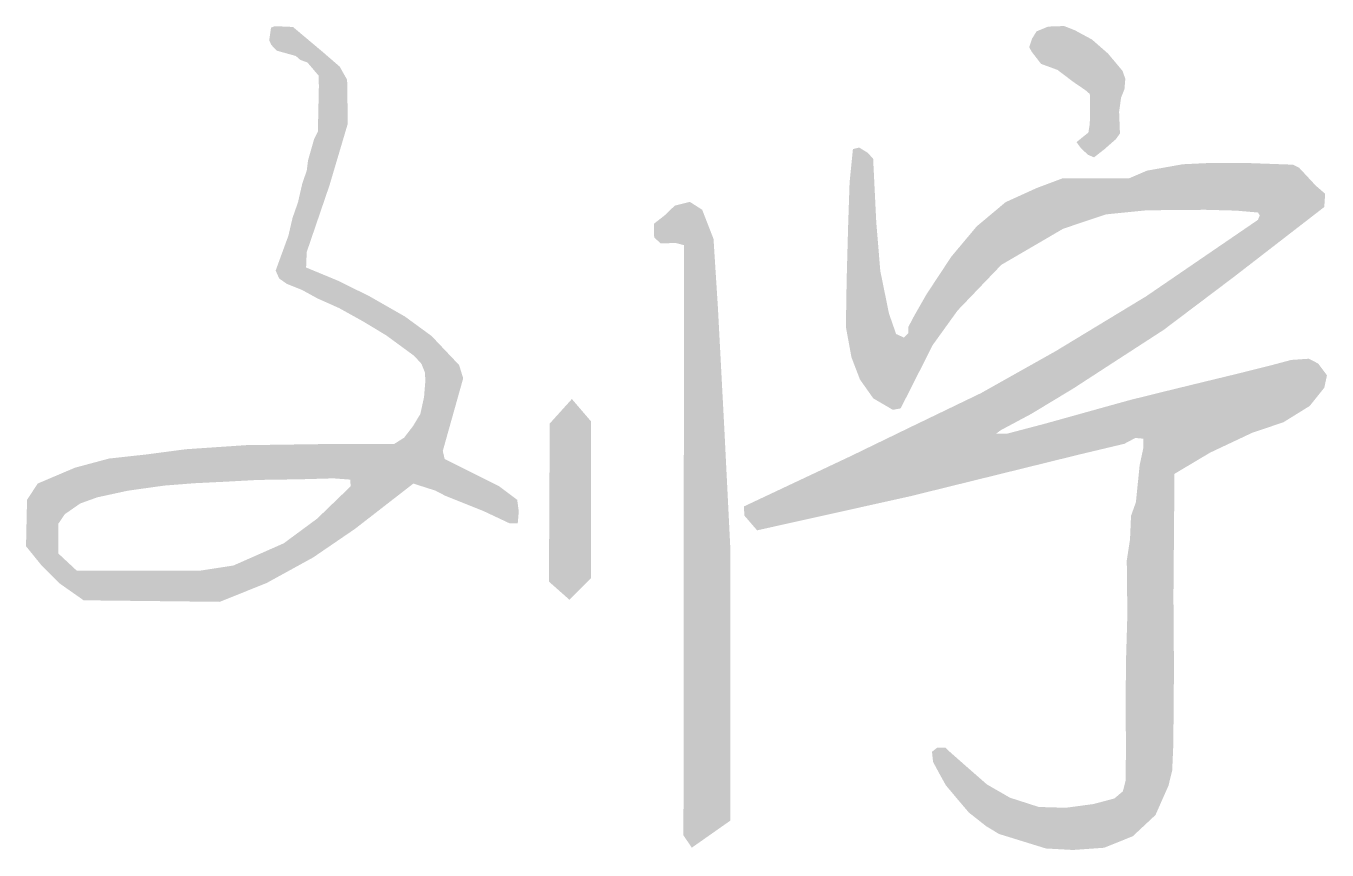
# Model space of a CAD drawing. Extents: x 1109697 to 1467097, y -139975 to 53891.
# Drawn here: x 1190912 to 1191731, y -127640 to -127122 of the extents above; entities that cross this region are included whole.
import ezdxf

# ---------------------------------------------------------------- set-up
doc = ezdxf.new("R2010")
doc.units = 0
doc.header["$LTSCALE"] = 1000
doc.header["$MEASUREMENT"] = 0
doc.layers.add('COLU_DE', color=7, linetype='Continuous')
doc.layers.add('PUB_TEXT', color=7, linetype='Continuous')

# ---------------------------------------------------------------- blocks, each defined once
blk = doc.blocks.new('图签01')
at = {"layer": 'COLU_DE'}
h = blk.add_hatch(color=256, dxfattribs=at)
h.paths.add_polyline_path([(1796175.01, 94473.71), (1796189.31, 94515.57), (1796200.87, 94554.52), (1796200.44, 94582.09), (1796195.73, 94590.37), (1796184.64, 94599.94), (1796171.04, 94611.36), (1796166.34, 94615.29), (1796154.86, 94615.79), (1796152.52, 94614.83), (1796151.92, 94610.61), (1796151.39, 94606.9), (1796152.72, 94603.99), (1796156.14, 94600.37), (1796159.76, 94599.37), (1796164.04, 94598.18), (1796168.11, 94597.05), (1796171.01, 94594.55), (1796175.43, 94592.94), (1796179.05, 94588.72), (1796182.49, 94584.7), (1796182.66, 94578.08), (1796182.46, 94568.84), (1796182.26, 94559.79), (1796182.13, 94553.57), (1796182.04, 94549.56), (1796179.65, 94544.74), (1796178.44, 94540.52), (1796176.8, 94534.79), (1796175.82, 94531.34), (1796175.02, 94524.91), (1796172.26, 94516.96), (1796169.5, 94504.95), (1796166.09, 94495.21), (1796163.49, 94484.01), (1796159.75, 94473.79), (1796157.31, 94467.11), (1796155.47, 94462.06), (1796157.64, 94457.07), (1796162.51, 94453.66), (1796172.01, 94449.87), (1796181.86, 94444.47), (1796195.29, 94438.49), (1796210.03, 94430.32), (1796225.07, 94421.27), (1796236.6, 94412.81), (1796242.67, 94408.36), (1796247.26, 94403.33), (1796249.44, 94397.78), (1796249.67, 94392.6), (1796248.85, 94382.43), (1796246.51, 94371.79), (1796241.83, 94364.07), (1796236.33, 94356.94), (1796229.9, 94352.85), (1796182.96, 94352.84), (1796136.74, 94352.2), (1796098.87, 94349.63), (1796074.08, 94346.36), (1796050.65, 94343.79), (1796029.14, 94338.02), (1796005.71, 94328.07), (1795998.97, 94317.81), (1795998.33, 94288.61), (1796007.96, 94276.74), (1796019.51, 94265.19), (1796034.6, 94254.6), (1796120.3, 94253.64), (1796149.83, 94265.51), (1796179.04, 94281.55), (1796205.36, 94299.52), (1796226.86, 94316.2), (1796242.12, 94328.04), (1796256.07, 94323.58), (1796262.25, 94320.35), (1796286.33, 94310.72), (1796302.7, 94303.02), (1796307.83, 94303.02), (1796308.48, 94310.4), (1796307.51, 94317.78), (1796295.96, 94326.44), (1796275.41, 94336.71), (1796261.81, 94343.51), (1796260.65, 94348.58), (1796273.49, 94394.25), (1796270.93, 94402.59), (1796253.59, 94420.88), (1796236.9, 94433.07), (1796214.44, 94445.91), (1796194.74, 94455.64), (1796174.62, 94463.97)])
h.paths.add_polyline_path([(1796171.14, 94330.73), (1796191.78, 94331.32), (1796202.4, 94330.53), (1796202.66, 94326.32), (1796198.27, 94322.08), (1796181.56, 94305.97), (1796160.52, 94290.44), (1796128.87, 94276.49), (1796108.42, 94273.34), (1796030.37, 94273.15), (1796018.77, 94283.96), (1796018.57, 94302.62), (1796022.65, 94308.71), (1796032.5, 94315.54), (1796043.11, 94319.36), (1796062.41, 94323.56), (1796085.43, 94326.78), (1796104.48, 94328.26), (1796123.23, 94329.18), (1796144.4, 94330.33)], flags=16)
h.paths.add_polyline_path([(1796353.84, 94367.3), (1796341.9, 94381.23), (1796327.97, 94365.81), (1796327.47, 94266.36), (1796340.4, 94254.92), (1796353.84, 94268.35)])
h.paths.add_polyline_path([(1796437.96, 94360.54), (1796433.8, 94439.03), (1796431.05, 94481.96), (1796423.92, 94500.29), (1796416.15, 94505.25), (1796406.66, 94502.88), (1796400.4, 94496.84), (1796393.49, 94491.45), (1796393.71, 94482.82), (1796397.81, 94479.15), (1796407.3, 94479.37), (1796412.49, 94478.02), (1796412.14, 94106.68), (1796417.4, 94098.99), (1796441.65, 94116.02), (1796441.56, 94288.78)])
h.paths.add_polyline_path([(1796689.65, 94353.07), (1796696.53, 94356.73), (1796701.5, 94356.29), (1796701.65, 94350.73), (1796699.27, 94339.64), (1796696.9, 94316.31), (1796693.83, 94307.7), (1796693.21, 94292.96), (1796691.16, 94279.65), (1796691.53, 94245.55), (1796690.67, 94216.31), (1796690.39, 94183.91), (1796690.7, 94163.15), (1796690.37, 94140.95), (1796688.7, 94134.44), (1796683.35, 94129.93), (1796670.16, 94126.43), (1796652.79, 94124.09), (1796635.76, 94124.59), (1796617.66, 94130.42), (1796603.13, 94138.77), (1796589.77, 94150.45), (1796579.75, 94159.3), (1796577.08, 94161.8), (1796571.9, 94161.97), (1796568.56, 94159.3), (1796569.23, 94152.96), (1796572.91, 94146.11), (1796577.25, 94138.27), (1796585.1, 94128.92), (1796591.78, 94121.07), (1796602.8, 94112.4), (1796610.79, 94107.59), (1796626.69, 94102.68), (1796640.25, 94098.48), (1796657.31, 94097.54), (1796676.95, 94098.94), (1796694.95, 94106.19), (1796709.21, 94119.51), (1796717.4, 94137.97), (1796719.76, 94147.62), (1796720.46, 94163.74), (1796720.86, 94211.41), (1796720.53, 94257.21), (1796721.19, 94334.15), (1796743.58, 94347.49), (1796770.26, 94360.06), (1796789.73, 94366.59), (1796806.31, 94376.87), (1796815.46, 94388.3), (1796817.17, 94396.11), (1796811.65, 94403.54), (1796805.74, 94406.58), (1796794.69, 94405.82), (1796784.02, 94402.97), (1796763.63, 94397.82), (1796738.48, 94391.73), (1796714.28, 94385.82), (1796693.51, 94380.68), (1796677.69, 94376.3), (1796640.06, 94365.81), (1796615.48, 94359.34), (1796608.82, 94359.34), (1796611.86, 94361.62), (1796631.11, 94371.91), (1796657.6, 94387.91), (1796679.89, 94402.38), (1796714.41, 94424.74), (1796758.62, 94458.08), (1796815.48, 94502.03), (1796816.02, 94510.36), (1796810.1, 94515.47), (1796799.6, 94526.77), (1796795.84, 94528.65), (1796765.98, 94529.73), (1796743.65, 94529.73), (1796726.43, 94528.92), (1796703.83, 94524.89), (1796692.53, 94520.05), (1796669.93, 94520.05), (1796650.8, 94520.08), (1796634.22, 94513.86), (1796614.87, 94505.05), (1796596.73, 94489.86), (1796580.74, 94470.81), (1796565.26, 94447.36), (1796557.43, 94433.71), (1796553.57, 94426.37), (1796553.57, 94422.51), (1796550.84, 94419.9), (1796545.98, 94422.14), (1796541.5, 94434.95), (1796536.03, 94461.78), (1796533.49, 94492.46), (1796531.52, 94532.43), (1796527.95, 94536.25), (1796522.71, 94539.44), (1796518.8, 94538.43), (1796516.7, 94517.48), (1796515.77, 94489.9), (1796514.84, 94455.91), (1796514.37, 94426.57), (1796517.87, 94407.48), (1796523.22, 94393.51), (1796531.61, 94381.64), (1796543.95, 94374.42), (1796548.84, 94375.35), (1796558.4, 94394.21), (1796569.03, 94415.21), (1796584.66, 94436.91), (1796612.19, 94465.64), (1796651.11, 94488.34), (1796677.96, 94497.37), (1796703.64, 94499.96), (1796740.44, 94500.27), (1796760.06, 94499.75), (1796773.83, 94498.55), (1796774.86, 94496.66), (1796773.66, 94493.9), (1796703.35, 94445.84), (1796646.49, 94411.4), (1796599.46, 94384.97), (1796555.17, 94363.62), (1796517.17, 94345.19), (1796450.15, 94313.64), (1796450.51, 94307.85), (1796458.48, 94298.62), (1796554.82, 94320.06), (1796660.9, 94346.22)])
h.paths.add_polyline_path([(1796689.7, 94576.15), (1796690.24, 94582.71), (1796688.46, 94587.68), (1796679.41, 94598.5), (1796669.3, 94607.36), (1796658.48, 94613.21), (1796651.74, 94615.87), (1796641.63, 94615.52), (1796634.36, 94612.5), (1796631.52, 94607.89), (1796629.74, 94602.57), (1796631.36, 94599.64), (1796637.22, 94592.06), (1796647.56, 94588.27), (1796657.56, 94580.69), (1796665.15, 94575.52), (1796667.9, 94573.11), (1796668.06, 94564.63), (1796667.88, 94554.34), (1796667, 94548.85), (1796662.56, 94545.3), (1796659.55, 94542.82), (1796662.38, 94538.92), (1796666.82, 94534.84), (1796670.54, 94533.24), (1796677.11, 94538.38), (1796684.38, 94544.77), (1796686.87, 94548.31), (1796686.33, 94561.97), (1796687.58, 94570.83)])

msp = doc.modelspace()

# ---------------------------------------------------------------- block references
at = {"layer": 'PUB_TEXT'}
msp.add_blockref('图签01', (-605086, -221737.84), dxfattribs=at)

doc.saveas('drawing.dxf')
